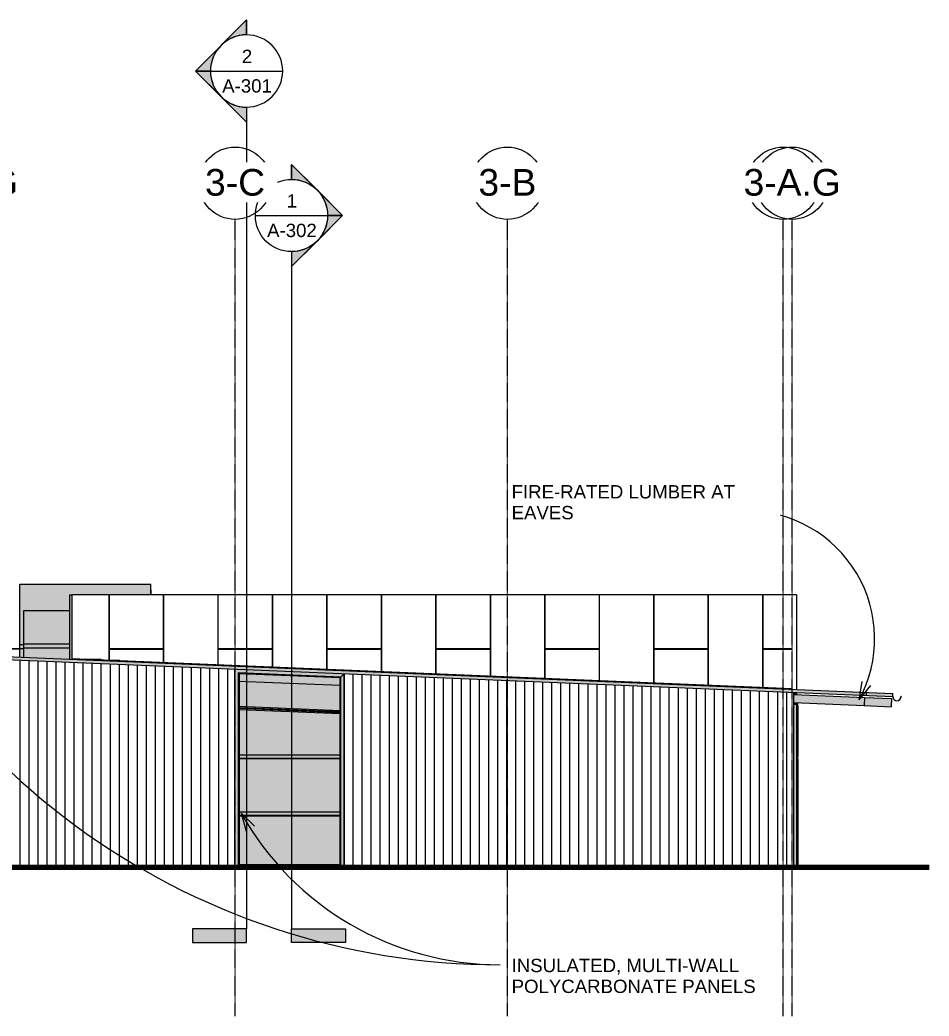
# Model space of a CAD drawing. Header units: inches. Extents: x 20478 to 36715, y -248 to 750.
# Drawn here: x 35909 to 36715, y -132 to 750 of the extents above; entities that cross this region are included whole.
import ezdxf

# ---------------------------------------------------------------- set-up
doc = ezdxf.new("R2010")
doc.units = ezdxf.units.IN
doc.header["$MEASUREMENT"] = 0
doc.linetypes.add('Grid Line 1_2_', pattern=[0.875, 0.5, -0.125, 0.125, -0.125])
for name, color, linetype, lineweight in [('A-CLNG', 13, 'Continuous', 13), ('A-GLAZ-CWMG', 51, 'Continuous', 9), ('A-ROOF', 132, 'Continuous', 13), ('A-ROOF-OTLN', 132, 'Continuous', 9), ('A-WALL-PATT', 111, 'Continuous', 13), ('C-TOPO', 7, 'Continuous', 9), ('G-ANNO-SYMB', 111, 'Continuous', 9), ('G-ANNO-TEXT', 231, 'Continuous', 9), ('I-WALL', 2, 'Continuous', 13), ('L-SITE-WALL', 31, 'Continuous', 13), ('M-EQPM', 50, 'Continuous', 9), ('S-BEAM', 12, 'Continuous', 9), ('S-COLS', 52, 'Continuous', 9), ('S-GRID', 1, 'Continuous', 9), ('S-GRID-IDEN', 1, 'Continuous', 9)]:
    doc.layers.add(name, color=color, linetype=linetype, lineweight=lineweight)
doc.styles.add('Arial', font='arial.ttf', dxfattribs={"height": 23.60479})
doc.styles.add('Arial_1', font='arial.ttf', dxfattribs={"height": 11.802395})

# ---------------------------------------------------------------- blocks, each defined once
blk = doc.blocks.new('W-Wide Flange - 8_ WIDE-1059051-Elevation - North')
at = {"layer": 'S-BEAM'}
for points in [[(-22462.14, 137), (-22462.14, 137.39), (-22551.64, 141.11), (-22551.64, 140.73), (-22493.31, 138.3)], [(-22462.14, 135.64), (-22462.14, 137), (-22551.64, 140.73), (-22551.64, 139.37), (-22493.31, 136.94)]]:
    blk.add_hatch(color=256, dxfattribs=at).paths.add_polyline_path(points, flags=0)
for p, q in [((-22551.64, 140.73), (-22462.14, 137)), ((-22462.14, 135.64), (-22551.64, 139.37))]:
    blk.add_line(p, q, dxfattribs=at)
blk = doc.blocks.new('Rectangular Mullion - Rectangular Mullion 1-995980-Elevation - North')
at = {"layer": 'A-GLAZ-CWMG'}
blk.add_hatch(color=256, dxfattribs=at).paths.add_polyline_path([(-22056.52, 0), (-22056.52, 2), (-22057.89, 2), (-22057.89, 0)], flags=0)
for p, q in [((-22056.52, 2), (-22057.89, 2)), ((-22056.52, 0), (-22056.52, 2))]:
    blk.add_line(p, q, dxfattribs=at)
blk = doc.blocks.new('Rectangular Mullion - Rectangular Mullion 1-995981-Elevation - North')
at = {"layer": 'A-GLAZ-CWMG'}
blk.add_hatch(color=256, dxfattribs=at).paths.add_polyline_path([(-22056.52, 96), (-22056.52, 98), (-22057.89, 98), (-22057.89, 96)], flags=0)
for p, q in [((-22056.52, 98), (-22057.89, 98)), ((-22056.52, 96), (-22056.52, 98)), ((-22057.89, 96), (-22056.52, 96))]:
    blk.add_line(p, q, dxfattribs=at)
blk = doc.blocks.new('Rectangular Mullion - Rectangular Mullion 1-995982-Elevation - North')
at = {"layer": 'A-GLAZ-CWMG'}
blk.add_hatch(color=256, dxfattribs=at).paths.add_polyline_path([(-22056.52, 142.75), (-22056.52, 144.75), (-22060.14, 144.75), (-22060.14, 144), (-22057.89, 144), (-22057.89, 142.75)], flags=0)
for p, q in [((-22056.52, 144.75), (-22060.14, 144.75)), ((-22057.89, 142.75), (-22056.52, 142.75)), ((-22056.52, 142.75), (-22056.52, 144.75))]:
    blk.add_line(p, q, dxfattribs=at)
blk = doc.blocks.new('Rectangular Mullion - Rectangular Mullion 1-827470-Elevation - North')
at = {"layer": 'A-GLAZ-CWMG'}
blk.add_hatch(color=256, dxfattribs=at).paths.add_polyline_path([(-22056.52, 2), (-22056.52, 96), (-22057.89, 96), (-22057.89, 2)], flags=0)
for p, q in [((-22057.89, 96), (-22056.52, 96)), ((-22056.52, 96), (-22056.52, 2)), ((-22056.52, 2), (-22057.89, 2))]:
    blk.add_line(p, q, dxfattribs=at)
blk = doc.blocks.new('Rectangular Mullion - Rectangular Mullion 1-827484-Elevation - North')
at = {"layer": 'A-GLAZ-CWMG'}
blk.add_hatch(color=256, dxfattribs=at).paths.add_polyline_path([(-22056.52, 98), (-22056.52, 142.75), (-22057.89, 142.75), (-22057.89, 98)], flags=0)
for p, q in [((-22057.89, 142.75), (-22056.52, 142.75)), ((-22056.52, 142.75), (-22056.52, 98)), ((-22056.52, 98), (-22057.89, 98))]:
    blk.add_line(p, q, dxfattribs=at)
blk = doc.blocks.new('W-Wide Flange - 8_ WIDE-1050861-Elevation - North')
at = {"layer": 'S-BEAM'}
for points in [[(-22462.14, 139.64), (-22462.14, 160.75), (-22551.64, 164.48), (-22551.64, 143.37), (-22493.31, 140.94)], [(-22462.14, 138.75), (-22462.14, 139.64), (-22551.64, 143.37), (-22551.64, 142.48), (-22493.31, 140.05)], [(-22462.14, 137.39), (-22462.14, 138.75), (-22551.64, 142.48), (-22551.64, 141.12), (-22493.31, 138.69)]]:
    blk.add_hatch(color=256, dxfattribs=at).paths.add_polyline_path(points, flags=0)
for p, q in [((-22551.64, 142.48), (-22462.14, 138.75)), ((-22462.14, 137.39), (-22551.64, 141.12))]:
    blk.add_line(p, q, dxfattribs=at)
blk = doc.blocks.new('Carrier_48TC_Standard_Efficiency_Gas_Heat_Electric_Cooling_Packaged_Rooftop_Unit_3_to_15_nominal_tons - 15 ton 48TC__16-873539-Elevation - North')
at = {"layer": 'M-EQPM'}
for points in [[(-22745.7, 193.33), (-22742.2, 193.33), (-22742.2, 227.4), (-22701.89, 227.4), (-22701.89, 240.83), (-22699.77, 240.83), (-22699.77, 241.25), (-22629.83, 241.25), (-22629.83, 250.7), (-22745.7, 250.7), (-22745.7, 197.78)], [(-22629.7, 241.25), (-22629.7, 245.58), (-22629.83, 245.58), (-22629.83, 241.25)]]:
    blk.add_hatch(color=256, dxfattribs=at).paths.add_polyline_path(points, flags=0)
h = blk.add_hatch(color=256, dxfattribs=at)
h.paths.add_polyline_path([(-22666.1, 183.08), (-22657.06, 183.08), (-22673.79, 183.78), (-22694.33, 183.72), (-22678.93, 183.08), (-22667.83, 183.08)], flags=0)
h.paths.add_polyline_path([(-22742.2, 185.71), (-22742.2, 197.08), (-22745.7, 197.08), (-22745.7, 185.86)], flags=0)
for p, q in [((-22745.7, 250.7), (-22629.83, 250.7)), ((-22745.7, 193.33), (-22745.7, 250.7)), ((-22629.83, 241.25), (-22629.83, 250.7)), ((-22629.83, 245.58), (-22629.7, 245.58)), ((-22629.7, 245.58), (-22629.7, 241.25)), ((-22745.7, 197.08), (-22742.2, 197.08)), ((-22745.7, 185.86), (-22745.7, 197.08)), ((-22742.2, 193.33), (-22745.7, 193.33)), ((-22657.06, 183.08), (-22678.93, 183.08))]:
    blk.add_line(p, q, dxfattribs=at)
blk = doc.blocks.new('Carrier_48TC_Standard_Efficiency_Gas_Heat_Electric_Cooling_Packaged_Rooftop_Unit_3_to_15_nominal_tons - 5 ton 48TC__06-873527-Elevation - North')
at = {"layer": 'M-EQPM'}
blk.add_hatch(color=256, dxfattribs=at).paths.add_polyline_path([(-22735.21, 194.03), (-22701.89, 194.03), (-22701.89, 227.4), (-22742.2, 227.4), (-22742.2, 194.03)], flags=0)
h = blk.add_hatch(color=256, dxfattribs=at)
h.paths.add_polyline_path([(-22695.68, 183.78), (-22673.79, 183.78), (-22697.89, 184.78), (-22697.89, 183.87), (-22697.75, 183.86)], flags=0)
h.paths.add_polyline_path([(-22701.89, 184.03), (-22701.89, 197.78), (-22742.2, 197.78), (-22742.2, 185.71), (-22706.33, 184.22)], flags=0)
for p, q in [((-22742.2, 227.4), (-22701.89, 227.4)), ((-22742.2, 194.03), (-22742.2, 227.4)), ((-22742.2, 197.78), (-22701.89, 197.78)), ((-22742.2, 185.71), (-22742.2, 197.78)), ((-22701.89, 194.03), (-22742.2, 194.03)), ((-22673.79, 183.78), (-22695.68, 183.78))]:
    blk.add_line(p, q, dxfattribs=at)
blk = doc.blocks.new('Rectangular Mullion - Profile_Polycarbonate_Lower-1037133-Elevation - North')
at = {"layer": 'A-GLAZ-CWMG'}
for points in [[(-22493.31, 1.99), (-22462.14, 1.99), (-22462.14, 2.24), (-22551.64, 2.24), (-22551.64, 1.99)], [(-22493.31, 1.46), (-22462.14, 1.46), (-22462.14, 1.99), (-22551.64, 1.99), (-22551.64, 1.46)], [(-22551.64, 0), (-22462.14, 0), (-22462.14, 1.46), (-22551.64, 1.46)]]:
    blk.add_hatch(color=256, dxfattribs=at).paths.add_polyline_path(points, flags=0)
for p, q in [((-22551.64, 1.99), (-22551.64, 2.24)), ((-22551.64, 2.24), (-22462.14, 2.24)), ((-22551.64, 1.99), (-22462.14, 1.99)), ((-22551.64, 0), (-22551.64, 1.46)), ((-22551.64, 1.46), (-22462.14, 1.46)), ((-22462.14, 2.24), (-22462.14, 1.99)), ((-22462.14, 1.46), (-22462.14, 0))]:
    blk.add_line(p, q, dxfattribs=at)
blk = doc.blocks.new('Rectangular Mullion - Profile_Polycarbonate_Upper and left-1042653-Elevation - North')
at = {"layer": 'A-GLAZ-CWMG'}
for points in [[(-22555.27, 0), (-22552.43, 0), (-22552.43, 172.09), (-22555.27, 175.05), (-22555.27, 95.15)], [(-22551.89, 0), (-22551.89, 171.53), (-22552.43, 172.09), (-22552.43, 0)], [(-22551.64, 0), (-22551.64, 171.27), (-22551.89, 171.53), (-22551.89, 0)]]:
    blk.add_hatch(color=256, dxfattribs=at).paths.add_polyline_path(points, flags=0)
for p, q in [((-22552.43, 172.09), (-22552.43, 0)), ((-22551.89, 171.53), (-22551.89, 0)), ((-22551.64, 171.27), (-22551.64, 1.46))]:
    blk.add_line(p, q, dxfattribs=at)
blk = doc.blocks.new('Rectangular Mullion - Profile_Polycarbonate_right-1042654-Elevation - North')
at = {"layer": 'A-GLAZ-CWMG'}
for points in [[(-22462.14, 0), (-22461.89, 0), (-22461.89, 167.78), (-22462.14, 167.54), (-22462.14, 1.46)], [(-22461.89, 0), (-22461.35, 0), (-22461.35, 168.3), (-22461.89, 167.78), (-22461.89, 95.15)], [(-22458.52, 0), (-22458.52, 171.02), (-22461.35, 168.3), (-22461.35, 0)]]:
    blk.add_hatch(color=256, dxfattribs=at).paths.add_polyline_path(points, flags=0)
for p, q in [((-22461.89, 167.78), (-22462.14, 167.54)), ((-22461.35, 168.3), (-22461.89, 167.78)), ((-22461.89, 0), (-22461.89, 167.78)), ((-22458.52, 171.02), (-22461.35, 168.3)), ((-22461.35, 0), (-22461.35, 168.3)), ((-22462.14, 1.46), (-22462.14, 167.54))]:
    blk.add_line(p, q, dxfattribs=at)
blk = doc.blocks.new('Rectangular Mullion - Profile_Polycarbonate_Upper and left-1042655-Elevation - North')
at = {"layer": 'A-GLAZ-CWMG'}
for points in [[(-22461.35, 168.3), (-22458.52, 171.02), (-22555.27, 175.05), (-22552.43, 172.09), (-22493.31, 169.63)], [(-22461.89, 167.78), (-22461.35, 168.3), (-22552.43, 172.09), (-22551.89, 171.53), (-22462.14, 167.79)], [(-22462.14, 167.54), (-22461.89, 167.78), (-22551.89, 171.53), (-22551.64, 171.27), (-22480.28, 168.3)]]:
    blk.add_hatch(color=256, dxfattribs=at).paths.add_polyline_path(points, flags=0)
for p, q in [((-22461.35, 168.3), (-22552.43, 172.09)), ((-22461.89, 167.78), (-22551.89, 171.53)), ((-22462.14, 167.54), (-22551.64, 171.27)), ((-22462.14, 167.54), (-22461.89, 167.78)), ((-22461.89, 167.78), (-22461.35, 168.3)), ((-22461.35, 168.3), (-22458.52, 171.02))]:
    blk.add_line(p, q, dxfattribs=at)
blk = doc.blocks.new('Dimension Lumber - 4x8-1042507-Elevation - North')
at = {"layer": 'S-BEAM'}
blk.add_hatch(color=256, dxfattribs=at).paths.add_polyline_path([(-21973.82, 142.06), (-21973.52, 149.31), (-21997.52, 150.31), (-21997.82, 143.06), (-21997.52, 143.05)], flags=0)
for p, q in [((-21997.52, 150.31), (-21973.52, 149.31)), ((-21997.82, 143.06), (-21973.82, 142.06)), ((-21973.52, 149.31), (-21973.82, 142.06))]:
    blk.add_line(p, q, dxfattribs=at)
blk = doc.blocks.new('Dimension Lumber - 4x8-1041440-Elevation - North')
at = {"layer": 'S-BEAM'}
blk.add_hatch(color=256, dxfattribs=at).paths.add_polyline_path([(-21997.82, 143.06), (-21997.52, 150.31), (-22060.14, 152.92), (-22060.14, 145.66), (-22009.49, 143.55)], flags=0)
for p, q in [((-22060.14, 152.92), (-21997.52, 150.31)), ((-21997.52, 150.31), (-21997.82, 143.06)), ((-22060.14, 145.66), (-21997.82, 143.06))]:
    blk.add_line(p, q, dxfattribs=at)
blk = doc.blocks.new('Girt_C - 8_D-1076703-Elevation - North')
at = {"layer": 'S-BEAM'}
for points in [[(-22462.14, 48.37), (-22462.14, 48.55), (-22551.64, 48.5), (-22551.64, 48.37), (-22493.31, 48.37)], [(-22493.31, 46), (-22462.14, 46), (-22462.14, 48.37), (-22551.64, 48.37), (-22551.64, 46)], [(-22493.31, 45.52), (-22462.14, 45.52), (-22462.14, 46), (-22551.64, 46), (-22551.64, 45.52)]]:
    blk.add_hatch(color=256, dxfattribs=at).paths.add_polyline_path(points, flags=0)
for p, q in [((-22551.89, 48.55), (-22552.43, 48.55)), ((-22462.14, 48.55), (-22551.64, 48.55)), ((-22551.64, 46), (-22462.14, 46)), ((-22551.64, 45.52), (-22462.14, 45.52)), ((-22461.35, 48.55), (-22461.89, 48.55))]:
    blk.add_line(p, q, dxfattribs=at)
blk = doc.blocks.new('Section - 3_32_ x 3_8_-18514-Elevation - North')
at = {"layer": 'G-ANNO-SYMB'}
blk.add_hatch(color=256, dxfattribs=at).paths.add_polyline_path([(-25546.9, -54.82), (-25498.9, -54.82), (-25498.9, -66.82), (-25546.9, -66.82)], flags=0)
for p, q in [((-25546.9, -54.82), (-25546.9, -66.82)), ((-25498.9, -54.82), (-25546.9, -54.82)), ((-25498.9, -66.82), (-25498.9, -54.82)), ((-25546.9, -66.82), (-25498.9, -66.82))]:
    blk.add_line(p, q, dxfattribs=at)
blk = doc.blocks.new('Section - Section Head - Filled-1526-Elevation - North')
at = {"layer": 'G-ANNO-SYMB'}
h = blk.add_hatch(color=256, dxfattribs=at)
edge = h.paths.add_edge_path(flags=0)
edge.add_arc((-25498.9, 577.16), 32.04, 90, 132.0784, ccw=False)
edge.add_line((-25498.9, 609.2), (-25498.9, 622.41))
edge.add_line((-25498.9, 622.41), (-25520.37, 600.94))
h = blk.add_hatch(color=256, dxfattribs=at)
edge = h.paths.add_edge_path(flags=0)
edge.add_line((-25521.53, 599.78), (-25544.15, 577.16))
edge.add_line((-25544.15, 577.16), (-25530.9, 577.16))
edge.add_arc((-25498.9, 577.16), 32, 135, 180, ccw=False)
h = blk.add_hatch(color=256, dxfattribs=at)
edge = h.paths.add_edge_path(flags=0)
edge.add_arc((-25498.9, 577.16), 32, 180, 225, ccw=False)
edge.add_line((-25530.9, 577.16), (-25544.15, 577.16))
edge.add_line((-25544.15, 577.16), (-25521.53, 554.53))
h = blk.add_hatch(color=256, dxfattribs=at)
edge = h.paths.add_edge_path(flags=0)
edge.add_line((-25520.37, 553.37), (-25498.9, 531.9))
edge.add_line((-25498.9, 531.9), (-25498.9, 545.12))
edge.add_arc((-25498.9, 577.16), 32.04, 227.9216, 270, ccw=False)
for p, q in [((-25544.15, 577.16), (-25498.9, 622.41)), ((-25520.37, 600.94), (-25498.9, 622.41)), ((-25498.9, 609.16), (-25498.9, 622.41)), ((-25498.9, 622.41), (-25498.9, 609.2)), ((-25544.15, 577.16), (-25521.53, 599.78)), ((-25544.15, 577.16), (-25498.9, 531.9)), ((-25530.9, 577.16), (-25544.15, 577.16)), ((-25521.53, 554.53), (-25544.15, 577.16)), ((-25544.15, 577.16), (-25530.9, 577.16)), ((-25498.9, 531.9), (-25520.37, 553.37)), ((-25498.9, 545.16), (-25498.9, 531.9)), ((-25498.9, 545.12), (-25498.9, 531.9))]:
    blk.add_line(p, q, dxfattribs=at)
for radius, start, end in [(32, 90, 270), (32.04, 90, 132.0784), (32, 270, 90), (32, 135, 180), (32, 180, 225), (32.04, 227.9216, 270)]:
    blk.add_arc((-25498.9, 577.16), radius, start, end, dxfattribs=at)
blk = doc.blocks.new('Grid - Grid Head - Circle-14747-Elevation - North')
at = {"layer": 'S-GRID-IDEN'}
blk.add_circle((-23085.89, 605.76), 32, dxfattribs=at)

msp = doc.modelspace()

# ---------------------------------------------------------------- hatches: boundary and pattern name
at = {"layer": 'A-CLNG'}
msp.add_hatch(color=256, dxfattribs=at).paths.add_polyline_path([(36192.96854, 160.74836), (36192.96854, 167.5414), (36103.46254, 171.27082), (36103.46254, 164.47777), (36161.79946, 162.04707)], flags=0)
at = {"layer": 'A-ROOF'}
for points in [[(36658.96554, 151.75), (36658.96554, 154.62749), (35861.08077, 187.87269), (35861.08077, 184.9952), (36645.61613, 152.30623)], [(36682.71554, 150.76042), (36682.71554, 153.63791), (36658.96554, 154.62749), (36658.96554, 151.75)]]:
    msp.add_hatch(color=256, dxfattribs=at).paths.add_polyline_path(points, flags=0)
at = {"layer": 'A-ROOF-OTLN'}
msp.add_hatch(color=256, dxfattribs=at).paths.add_polyline_path([(36686.21554, 147.26042), (36687.1214, 147.37968), (36687.96554, 147.72933), (36688.69041, 148.28554), (36689.24663, 149.01042), (36689.59628, 149.85455), (36689.71554, 150.76042), (36689.65304, 150.76042), (36689.53591, 149.87073), (36689.1925, 149.04167), (36688.64622, 148.32974), (36687.93429, 147.78345), (36687.10523, 147.44005), (36686.21554, 147.32292), (36685.32585, 147.44005), (36684.49679, 147.78345), (36683.78486, 148.32974), (36683.23857, 149.04167), (36682.89517, 149.87073), (36682.77804, 150.76042), (36682.71554, 150.76042), (36682.8348, 149.85455), (36683.18445, 149.01042), (36683.74066, 148.28554), (36684.46554, 147.72933), (36685.30967, 147.37968)], flags=0)
at = {"layer": 'A-WALL-PATT', "lineweight": 9}
h = msp.add_hatch(dxfattribs=at)
h.set_pattern_fill('FP_21', color=256, style=0, pattern_type=2)
h.set_pattern_definition([(90, (-81258.62, 675.75), (-193, -193), [48, -145]), (180, (-81258.62, 675.75), (-2e-14, -193), [96.25, -96.75]), (270, (-81354.87, 723.75), (-193, -193), [48, -145]), (180, (-81258.62, 723.75), (-2e-14, -193), [96.25, -96.75]), (270, (-81355.12, 723.75), (-193, -193), [48, -145]), (180, (-81355.12, 723.75), (-2e-14, -193), [96.25, -96.75]), (90, (-81451.37, 675.75), (-193, -193), [48, -145]), (180, (-81355.12, 675.75), (-2e-14, -193), [96.25, -96.75]), (90, (-81306.62, 724), (-193, -193), [48, -145]), (180, (-81258.37, 724), (-2e-14, -193), [48.25, -144.75]), (180, (-81258.37, 772), (-2e-14, -193), [48.25, -144.75]), (90, (-81403.12, 724), (-193, -193), [48, -145]), (180, (-81306.87, 724), (-2e-14, -193), [96.25, -96.75]), (270, (-81306.87, 772), (-193, -193), [48, -145]), (180, (-81306.87, 772), (-2e-14, -193), [96.25, -96.75]), (180, (-81403.37, 724), (-2e-14, -193), [48, -145]), (270, (-81403.37, 772), (-193, -193), [48, -145]), (180, (-81403.37, 772), (-2e-14, -193), [48, -145]), (90, (-81258.62, 772.25), (-193, -193), [48, -145]), (180, (-81258.62, 772.25), (-2e-14, -193), [96.25, -96.75]), (270, (-81354.87, 820.25), (-193, -193), [48, -145]), (180, (-81258.62, 820.25), (-2e-14, -193), [96.25, -96.75]), (270, (-81355.12, 820.25), (-193, -193), [48, -145]), (180, (-81355.12, 820.25), (-2e-14, -193), [96.25, -96.75]), (270, (-81451.37, 820.25), (-193, -193), [48, -145]), (180, (-81355.12, 772.25), (-2e-14, -193), [96.25, -96.75]), (90, (-81306.62, 820.5), (-193, -193), [48, -145]), (180, (-81258.37, 820.5), (-2e-14, -193), [48.25, -144.75]), (180, (-81258.37, 868.5), (-2e-14, -193), [48.25, -144.75]), (90, (-81403.12, 820.5), (-193, -193), [48, -145]), (180, (-81306.87, 820.5), (-2e-14, -193), [96.25, -96.75]), (270, (-81306.87, 868.5), (-193, -193), [48, -145]), (180, (-81306.87, 868.5), (-2e-14, -193), [96.25, -96.75]), (180, (-81403.37, 820.5), (-2e-14, -193), [48, -145]), (270, (-81403.37, 868.5), (-193, -193), [48, -145]), (180, (-81403.37, 868.5), (-2e-14, -193), [48, -145])])
h.paths.add_polyline_path([(36593.46554, 157.35666), (36593.46554, 158.24389), (35998.04883, 183.07714), (35976.17394, 183.07714), (36593.42553, 157.35833)], flags=0)
h.paths.add_polyline_path([(35909.40304, 185.85927), (35909.40304, 241.25), (35876.21554, 241.25), (35876.21554, 187.24208), (35885.3328, 186.86219)], flags=0)
h = msp.add_hatch(dxfattribs=at)
h.set_pattern_fill('FP_24', color=256, style=0, pattern_type=2)
h.set_pattern_definition([(0, (-80728.25, 145), (-193, 193), [48, -145]), (90, (-80728.25, 145), (-193, 1e-14), [96.25, -96.75]), (180, (-80680.25, 241.25), (-193, 193), [48, -145]), (90, (-80680.25, 145), (-193, 1e-14), [96.25, -96.75]), (180, (-80680.25, 241.5), (-193, 193), [48, -145]), (90, (-80680.25, 241.5), (-193, 1e-14), [96.25, -96.75]), (0, (-80728.25, 337.75), (-193, 193), [48, -145]), (90, (-80728.25, 241.5), (-193, 1e-14), [96.25, -96.75]), (0, (-80680, 193), (-193, 193), [48, -145]), (90, (-80680, 144.75), (-193, 1e-14), [48.25, -144.75]), (90, (-80632, 144.75), (-193, 1e-14), [48.25, -144.75]), (0, (-80680, 289.5), (-193, 193), [48, -145]), (90, (-80680, 193.25), (-193, 1e-14), [96.25, -96.75]), (180, (-80632, 193.25), (-193, 193), [48, -145]), (90, (-80632, 193.25), (-193, 1e-14), [96.25, -96.75]), (90, (-80680, 289.75), (-193, 1e-14), [48, -145]), (180, (-80632, 289.75), (-193, 193), [48, -145]), (90, (-80632, 289.75), (-193, 1e-14), [48, -145]), (0, (-80631.75, 145), (-193, 193), [48, -145]), (90, (-80631.75, 145), (-193, 1e-14), [96.25, -96.75]), (180, (-80583.75, 241.25), (-193, 193), [48, -145]), (90, (-80583.75, 145), (-193, 1e-14), [96.25, -96.75]), (180, (-80583.75, 241.5), (-193, 193), [48, -145]), (90, (-80583.75, 241.5), (-193, 1e-14), [96.25, -96.75]), (180, (-80583.75, 337.75), (-193, 193), [48, -145]), (90, (-80631.75, 241.5), (-193, 1e-14), [96.25, -96.75]), (0, (-80583.5, 193), (-193, 193), [48, -145]), (90, (-80583.5, 144.75), (-193, 1e-14), [48.25, -144.75]), (90, (-80535.5, 144.75), (-193, 1e-14), [48.25, -144.75]), (0, (-80583.5, 289.5), (-193, 193), [48, -145]), (90, (-80583.5, 193.25), (-193, 1e-14), [96.25, -96.75]), (180, (-80535.5, 193.25), (-193, 193), [48, -145]), (90, (-80535.5, 193.25), (-193, 1e-14), [96.25, -96.75]), (90, (-80583.5, 289.75), (-193, 1e-14), [48, -145]), (180, (-80535.5, 289.75), (-193, 193), [48, -145]), (90, (-80535.5, 289.75), (-193, 1e-14), [48, -145])])
h.paths.add_polyline_path([(36593.46554, 158.24389), (36593.46554, 241.25), (35955.34054, 241.25), (35955.34054, 184.85839), (36584.71554, 158.60883)], flags=0)
h = msp.add_hatch(dxfattribs=at)
h.set_pattern_fill('FP_25', color=256, style=0, pattern_type=2)
h.set_pattern_definition([(90, (-81218.496, 0), (-8, 5e-16), [])])
h.paths.add_polyline_path([(35868.05363, 0), (36099.84054, 0), (36099.84054, 175.04688), (35861.21554, 184.98958), (35861.21554, 0)], flags=0)
h = msp.add_hatch(dxfattribs=at)
h.set_pattern_fill('FP_23', color=256, style=0, pattern_type=2)
h.set_pattern_definition([(90, (-80723.371, 0), (-8, 5e-16), [])])
h.paths.add_polyline_path([(36594.96554, 0), (36594.96554, 154.41667), (36196.59054, 171.01563), (36196.59054, 0), (36438.26613, 0)], flags=0)
at = {"layer": 'I-WALL'}
h = msp.add_hatch(color=256, dxfattribs=at)
h.paths.add_polyline_path([(36192.96854, 2.244), (36192.96854, 45.51791), (36103.46254, 45.51791), (36103.46254, 2.244), (36185.03903, 2.244)], flags=0)
h.paths.add_polyline_path([(36103.46254, 48.55469), (36192.96854, 48.55469), (36192.96854, 96.12728), (36103.46254, 96.12728), (36103.46254, 95.15003)], flags=0)
h.paths.add_polyline_path([(36161.79946, 99.16406), (36192.96854, 99.16406), (36192.96854, 135.63704), (36103.46254, 139.36646), (36103.46254, 99.16406)], flags=0)
at = {"layer": 'L-SITE-WALL'}
h = msp.add_hatch(color=256, dxfattribs=at)
h.paths.add_polyline_path([(36597.21554, 145), (36597.21554, 145.56663), (36594.96554, 145.66038), (36594.96554, 145)], flags=0)
h.paths.add_polyline_path([(36597.21554, 152.82292), (36597.21554, 154.32292), (36594.96554, 154.41667), (36594.96554, 152.91667)], flags=0)
msp.add_hatch(color=256, dxfattribs=at).paths.add_polyline_path([(36594.96554, 0), (36597.21554, 0), (36597.21554, 144), (36594.96554, 144), (36594.96554, 95.15003)], flags=0)
at = {"layer": 'S-COLS'}
msp.add_hatch(color=256, dxfattribs=at).paths.add_polyline_path([(35957.21554, 183.86708), (35957.19897, 184.78088), (35955.34054, 184.85839), (35955.34054, 240.82637), (35953.21554, 240.82637), (35953.21554, 184.03374), (35957.20012, 183.86772)], flags=0)

# ---------------------------------------------------------------- linework, layer by layer
at = {"layer": 'A-CLNG'}
msp.add_line((36192.96854, 160.74836), (36103.46254, 164.47777), dxfattribs=at)
at = {"layer": 'A-ROOF'}
for p, q in [((35861.08077, 187.87269), (36682.71554, 153.63791)), ((36682.71554, 150.76042), (35861.08077, 184.9952)), ((36658.96554, 154.62749), (36658.96554, 151.75)), ((36682.71554, 150.76042), (36682.71554, 153.63791))]:
    msp.add_line(p, q, dxfattribs=at)
at = {"layer": 'A-ROOF-OTLN'}
for p, q in [((36682.77804, 150.76042), (36682.71554, 150.76042)), ((36689.81591, 150.56347), (36689.77128, 150.51884))]:
    msp.add_line(p, q, dxfattribs=at)
for centre, radius, start, end in [((36686.21554, 150.76042), 3.5, 180, 360), ((36686.21554, 150.76042), 3.4375, 180, 0), ((36689.95894, 150.76042), 0.3059, 232.15900918, 180), ((36689.95894, 150.76042), 0.2434, 234.01096711, 180)]:
    msp.add_arc(centre, radius, start, end, dxfattribs=at)
at = {"layer": 'C-TOPO'}
for p in [(35454.05938, 0), (36714.7328, 0)]:
    msp.add_line(p, (36185.03984, 0), dxfattribs=at)
at = {"layer": 'C-TOPO', "lineweight": 70}
for p, q in [((35454.05967, 0), (36185.03903, 0)), ((36185.03903, 0), (36714.7328, 0))]:
    msp.add_line(p, q, dxfattribs=at)
at = {"layer": 'G-ANNO-SYMB'}
for p, q in [((36078.16397, 705.15708), (36142.16397, 705.15708)), ((36110.16397, 673.15708), (36110.16397, -54.81697)), ((36117.93214, 577.15708), (36181.93214, 577.15708)), ((36149.93214, 545.15708), (36149.93214, -54.81697))]:
    msp.add_line(p, q, dxfattribs=at)
at = {"layer": 'G-ANNO-TEXT', "color": 145}
for p, q in [((36553.42513, 315.45493), (36409.79407, 315.45493)), ((36652.71627, 148.11463), (36655.47283, 164.44807)), ((36652.71627, 148.11463), (36663.27024, 160.88153)), ((36105.34996, 47.73688), (36117.27613, 36.24138)), ((36105.34996, 47.73688), (36109.93057, 31.8184))]:
    msp.add_line(p, q, dxfattribs=at)
for centre, radius, start, end in [((36334.71407, 548.89242), 635.42532, 197.31669361, 270), ((36553.42513, 202.32765), 113.12728, 331.36543608, 90), ((36334.71407, 176.50568), 263.03859, 209.31057412, 270)]:
    msp.add_arc(centre, radius, start, end, dxfattribs=at)
at = {"layer": 'L-SITE-WALL'}
for p, q in [((36597.21554, 241.25), (35955.34054, 241.25)), ((35955.34054, 241.25), (35955.34054, 184.85839)), ((36597.21554, 241.25), (36597.21554, 157.20041)), ((35955.34054, 184.85839), (36593.46554, 158.24389)), ((36099.84054, 0), (36099.84054, 175.04688)), ((36196.59054, 171.01563), (36196.59054, 0)), ((36593.46554, 157.35666), (36593.46554, 158.24389)), ((36594.96554, 0), (36594.96554, 154.41667)), ((36597.21554, 154.32292), (36597.21554, 152.82292)), ((36594.96554, 145), (36597.21554, 145)), ((36597.21554, 144), (36594.96554, 144)), ((36597.21554, 145.56663), (36597.21554, 145)), ((36597.21554, 144), (36597.21554, 0))]:
    msp.add_line(p, q, dxfattribs=at)
at = {"layer": 'S-COLS'}
for p, q in [((35953.21554, 240.82637), (35953.21554, 184.03374)), ((35955.34151, 240.82637), (35953.21554, 240.82637)), ((35957.21554, 183.86708), (35957.21554, 184.78019))]:
    msp.add_line(p, q, dxfattribs=at)
at = {"layer": 'S-GRID', "linetype": 'Grid Line 1_2_'}
msp.add_line((36099.96554, -132), (36099.96554, 573.76478), dxfattribs=at)

# ---------------------------------------------------------------- block references
at = {"layer": 'A-GLAZ-CWMG'}
for name in ['Rectangular Mullion - Profile_Polycarbonate_Upper and left-1042653-Elevation - North', 'Rectangular Mullion - Profile_Polycarbonate_Upper and left-1042655-Elevation - North', 'Rectangular Mullion - Profile_Polycarbonate_right-1042654-Elevation - North', 'Rectangular Mullion - Rectangular Mullion 1-995982-Elevation - North', 'Rectangular Mullion - Rectangular Mullion 1-827484-Elevation - North', 'Rectangular Mullion - Rectangular Mullion 1-995981-Elevation - North', 'Rectangular Mullion - Rectangular Mullion 1-827470-Elevation - North', 'Rectangular Mullion - Profile_Polycarbonate_Lower-1037133-Elevation - North', 'Rectangular Mullion - Rectangular Mullion 1-995980-Elevation - North']:
    msp.add_blockref(name, (58655.10576, 0), dxfattribs=at)
at = {"layer": 'G-ANNO-SYMB'}
for name, p in [('Section - Section Head - Filled-1526-Elevation - North', (61609.06364, 128)), ('Section - 3_32_ x 3_8_-18514-Elevation - North', (61609.06364, 0))]:
    msp.add_blockref(name, p, dxfattribs=at)
at = {"layer": 'G-ANNO-SYMB', "extrusion": (0, 0, -1)}
for name in ['Section - Section Head - Filled-1526-Elevation - North', 'Section - 3_32_ x 3_8_-18514-Elevation - North']:
    msp.add_blockref(name, (-10651.03247, 0), dxfattribs=at)
at = {"layer": 'M-EQPM'}
for name in ['Carrier_48TC_Standard_Efficiency_Gas_Heat_Electric_Cooling_Packaged_Rooftop_Unit_3_to_15_nominal_tons - 15 ton 48TC__16-873539-Elevation - North', 'Carrier_48TC_Standard_Efficiency_Gas_Heat_Electric_Cooling_Packaged_Rooftop_Unit_3_to_15_nominal_tons - 5 ton 48TC__06-873527-Elevation - North']:
    msp.add_blockref(name, (58655.10576, 0), dxfattribs=at)
at = {"layer": 'S-BEAM'}
for name, p in [('W-Wide Flange - 8_ WIDE-1050861-Elevation - North', (58655.10576, 0)), ('Dimension Lumber - 4x8-1041440-Elevation - North', (58655.10576, 0)), ('Dimension Lumber - 4x8-1042507-Elevation - North', (58655.10576, 0)), ('W-Wide Flange - 8_ WIDE-1059051-Elevation - North', (58655.10576, 0)), ('Girt_C - 8_D-1076703-Elevation - North', (58655.10576, 50.60938)), ('Girt_C - 8_D-1076703-Elevation - North', (58655.10576, 0))]:
    msp.add_blockref(name, p, dxfattribs=at)
at = {"layer": 'S-GRID-IDEN'}
for p in [(59185.85576, 0), (59427.10576, 0), (59671.35576, 0)]:
    msp.add_blockref('Grid - Grid Head - Circle-14747-Elevation - North', p, dxfattribs=at)

# ---------------------------------------------------------------- texts
at = {"layer": 'G-ANNO-SYMB', "attachment_point": 2, "line_spacing_factor": 0.938532, "style": 'Arial_1'}
for s, insert, char_height, width in [('2', (36110.5738, 724.04924), 11.8024, 10.944), ('A-301', (36110.5738, 697.86758), 11.802395, 52.416), ('1', (36150.34197, 596.04924), 11.8024, 10.944), ('A-302', (36150.34197, 569.86758), 11.802395, 52.416)]:
    msp.add_mtext(s, dxfattribs=dict(at, insert=insert, char_height=char_height, width=width))
at = {"layer": 'G-ANNO-TEXT', "color": 145, "insert": (36344.95407, -81.28436), "char_height": 11.8023952, "width": 257.04, "attachment_point": 1, "line_spacing_factor": 0.938532, "style": 'Arial_1', "bg_fill": 3, "box_fill_scale": 1.25, "bg_fill_color": 0, "bg_fill_transparency": 0}
msp.add_mtext('INSULATED, MULTI-WALL\\PPOLYCARBONATE PANELS', dxfattribs=at)
at = {"layer": 'S-GRID-IDEN', "insert": (35873.70939, 618.34727), "char_height": 23.60479, "width": 120.096, "attachment_point": 2, "line_spacing_factor": 0.938532, "style": 'Arial', "bg_fill": 3, "box_fill_scale": 1.25, "bg_fill_color": 0, "bg_fill_transparency": 0}
msp.add_mtext('1-13.G', dxfattribs=at)

# ---------------------------------------------------------------- next in the draw order: linework, layer by layer
at = {"layer": 'S-GRID', "linetype": 'Grid Line 1_2_'}
msp.add_line((36593.46554, -132), (36593.46554, 573.76478), dxfattribs=at)

# ---------------------------------------------------------------- next in the draw order: texts
at = {"layer": 'G-ANNO-TEXT', "color": 145, "insert": (36344.95407, 338.33425), "char_height": 11.8023952, "width": 235.152, "attachment_point": 1, "line_spacing_factor": 0.938532, "style": 'Arial_1', "bg_fill": 3, "box_fill_scale": 1.25, "bg_fill_color": 0, "bg_fill_transparency": 0}
msp.add_mtext('FIRE-RATED LUMBER AT\\PEAVES', dxfattribs=at)
at = {"layer": 'S-GRID-IDEN', "char_height": 23.60479, "attachment_point": 2, "line_spacing_factor": 0.938532, "style": 'Arial', "bg_fill": 3, "box_fill_scale": 1.25, "bg_fill_color": 0, "bg_fill_transparency": 0}
for s, insert, width in [('3-D.G', (35863.70939, 618.34727), 104.544), ('3-C', (36099.95939, 618.34727), 63.072), ('3-B', (36341.20939, 618.34727), 61.056), ('3-A', (36585.45939, 618.34727), 61.056)]:
    msp.add_mtext(s, dxfattribs=dict(at, insert=insert, width=width))

# ---------------------------------------------------------------- next in the draw order: linework, layer by layer
at = {"layer": 'S-GRID', "linetype": 'Grid Line 1_2_'}
for p, q in [((36341.21554, -132), (36341.21554, 573.76478)), ((36585.46554, -132), (36585.46554, 573.76478))]:
    msp.add_line(p, q, dxfattribs=at)

# ---------------------------------------------------------------- next in the draw order: block references
at = {"layer": 'S-GRID-IDEN'}
msp.add_blockref('Grid - Grid Head - Circle-14747-Elevation - North', (59679.35576, 0), dxfattribs=at)

# ---------------------------------------------------------------- next in the draw order: texts
at = {"layer": 'S-GRID-IDEN', "insert": (36593.45939, 618.34727), "char_height": 23.60479, "width": 102.528, "attachment_point": 2, "line_spacing_factor": 0.938532, "style": 'Arial', "bg_fill": 3, "box_fill_scale": 1.25, "bg_fill_color": 0, "bg_fill_transparency": 0}
msp.add_mtext('3-A.G', dxfattribs=at)

doc.saveas('drawing.dxf')
